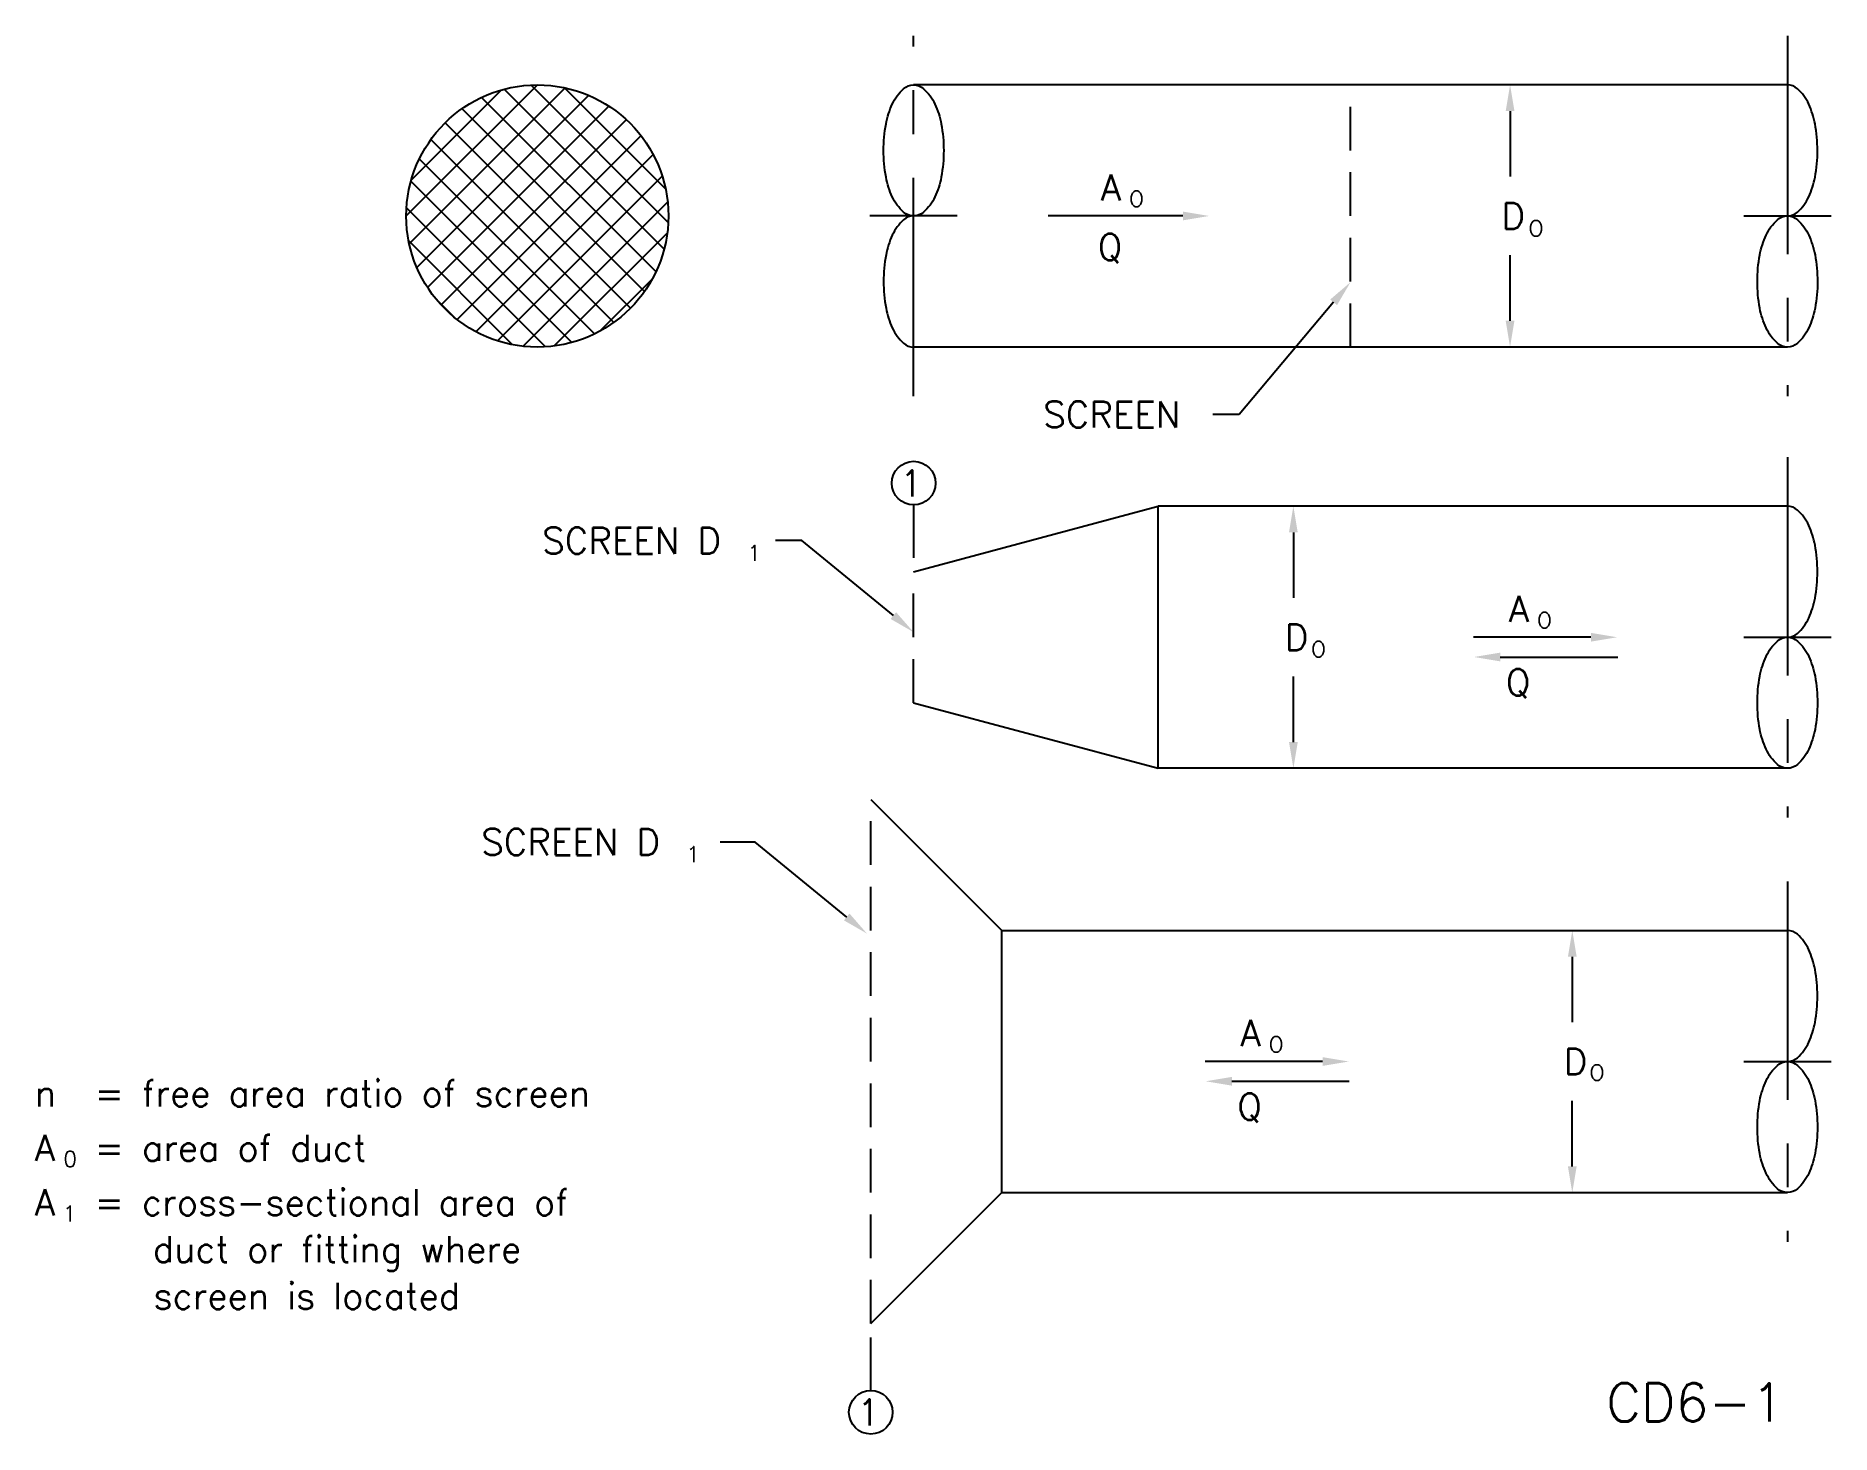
# Model space of a CAD drawing. Extents: x 0.5 to 10.8, y 0.2 to 8.2.
import ezdxf
from ezdxf.enums import TextEntityAlignment as Align

# ---------------------------------------------------------------- set-up
doc = ezdxf.new("R2010")
doc.units = 0
doc.header["$MEASUREMENT"] = 0
doc.linetypes.add('CENTER', pattern=[2, 1.25, -0.25, 0.25, -0.25])
doc.linetypes.add('HIDDEN', pattern=[0.375, 0.25, -0.125])
doc.layers.get('0').update_dxf_attribs({"linetype": 'CONTINUOUS'})
for name, color, linetype in [('ALT', 7, 'CONTINUOUS'), ('CENTER', 7, 'CENTER'), ('HIDDEN', 7, 'HIDDEN'), ('NUMBER', 7, 'CONTINUOUS')]:
    doc.layers.add(name, color=color, linetype=linetype)
doc.styles.add('ROMANS', font='romans')

msp = doc.modelspace()

# ---------------------------------------------------------------- linework, layer by layer
at = {"color": 0}
for p, q in [((2.635, 7.198), (3.385, 7.948)), ((2.652, 7.038), (3.544, 7.931)), ((2.664, 7.404), (3.179, 7.919)), ((4.111, 7.008), (3.195, 7.923)), ((4.134, 7.161), (3.349, 7.947)), ((4.119, 7.353), (3.541, 7.931)), ((2.695, 6.904), (3.678, 7.888)), ((2.756, 6.789), (3.794, 7.826)), ((3.999, 6.766), (2.954, 7.811)), ((4.064, 6.878), (3.066, 7.876)), ((2.834, 6.689), (3.893, 7.749)), ((3.918, 6.67), (2.858, 7.731)), ((3.823, 6.589), (2.776, 7.635)), ((2.926, 6.605), (3.978, 7.657)), ((3.712, 6.523), (2.71, 7.524)), ((3.033, 6.535), (4.047, 7.55)), ((3.157, 6.483), (4.1, 7.425)), ((3.583, 6.474), (2.662, 7.396)), ((3.432, 6.449), (2.637, 7.244)), ((3.303, 6.452), (4.131, 7.279)), ((3.482, 6.454), (4.129, 7.101)), ((3.243, 6.461), (2.649, 7.055)), ((3.743, 6.539), (4.044, 6.839)), ((2.911, 6.617), (2.804, 6.723))]:
    msp.add_line(p, q, dxfattribs=at)
for p, q in [((10.538, 7.948), (5.538, 7.948)), ((8.951, 7.798), (8.951, 7.423)), ((6.407, 7.198), (6.307, 7.198)), ((7.079, 7.198), (6.407, 7.198)), ((8.951, 6.598), (8.951, 6.973)), ((7.941, 6.704), (7.401, 6.062)), ((10.538, 6.448), (5.538, 6.448)), ((7.401, 6.062), (7.251, 6.062)), ((5.538, 5.544), (5.538, 5.241)), ((5.538, 5.162), (6.937, 5.537)), ((10.538, 5.537), (6.937, 5.537)), ((6.937, 4.037), (6.937, 5.537)), ((7.711, 5.387), (7.711, 5.012)), ((4.898, 5.34), (4.748, 5.34)), ((5.422, 4.911), (4.898, 5.34)), ((9.414, 4.787), (8.742, 4.787)), ((8.895, 4.674), (9.567, 4.674)), ((7.711, 4.187), (7.711, 4.562)), ((5.538, 4.412), (6.937, 4.037)), ((10.538, 4.037), (6.937, 4.037)), ((5.293, 3.859), (6.043, 3.109)), ((4.631, 3.615), (4.431, 3.615)), ((5.155, 3.186), (4.631, 3.615)), ((6.043, 3.109), (10.538, 3.109)), ((6.043, 1.609), (6.043, 3.109)), ((9.307, 2.959), (9.307, 2.584)), ((7.878, 2.359), (7.206, 2.359)), ((7.359, 2.246), (8.031, 2.246)), ((9.307, 1.759), (9.307, 2.134)), ((5.293, 0.859), (6.043, 1.609)), ((6.043, 1.609), (10.538, 1.609)), ((5.293, 0.477), (5.293, 0.779))]:
    msp.add_line(p, q)
for points in [[(5.538, 7.948, -0.185624), (5.595, 7.926, -0.101934), (5.66, 7.838, -0.060684), (5.696, 7.725, -0.047006), (5.71, 7.573, -0.047006), (5.696, 7.42, -0.060684), (5.66, 7.307, -0.101934), (5.595, 7.22, -0.185624), (5.538, 7.198, -0.185624), (5.481, 7.22, -0.101934), (5.416, 7.307, -0.060684), (5.38, 7.42, -0.047006), (5.366, 7.573, -0.047006), (5.38, 7.725, -0.060684), (5.416, 7.838, -0.101934), (5.481, 7.926, -0.185624)], [(10.538, 6.448, -0.185624), (10.481, 6.47, -0.101934), (10.416, 6.557, -0.060684), (10.38, 6.67, -0.047006), (10.366, 6.823, -0.047006), (10.38, 6.975, -0.060684), (10.416, 7.088, -0.101934), (10.481, 7.176, -0.185624), (10.538, 7.198, -0.185624), (10.595, 7.176, -0.101934), (10.66, 7.088, -0.060684), (10.696, 6.975, -0.047006), (10.71, 6.823, -0.047006), (10.696, 6.67, -0.060684), (10.66, 6.557, -0.101934), (10.595, 6.47, -0.185624)], [(10.538, 4.037, -0.185624), (10.481, 4.059, -0.101934), (10.416, 4.147, -0.060684), (10.38, 4.26, -0.047006), (10.366, 4.412, -0.047006), (10.38, 4.564, -0.060684), (10.416, 4.677, -0.101934), (10.481, 4.765, -0.185624), (10.538, 4.787, -0.185624), (10.595, 4.765, -0.101934), (10.66, 4.677, -0.060684), (10.696, 4.564, -0.047006), (10.71, 4.412, -0.047006), (10.696, 4.26, -0.060684), (10.66, 4.147, -0.101934), (10.595, 4.059, -0.185624)], [(10.538, 1.609, -0.185624), (10.481, 1.631, -0.101934), (10.416, 1.719, -0.060684), (10.38, 1.832, -0.047006), (10.366, 1.984, -0.047006), (10.38, 2.136, -0.060684), (10.416, 2.249, -0.101934), (10.481, 2.337, -0.185624), (10.538, 2.359, -0.185624), (10.595, 2.337, -0.101934), (10.66, 2.249, -0.060684), (10.696, 2.136, -0.047006), (10.71, 1.984, -0.047006), (10.696, 1.832, -0.060684), (10.66, 1.719, -0.101934), (10.595, 1.631, -0.185624)]]:
    msp.add_lwpolyline(points, format="xyb", close=True)
for points in [[(10.538, 7.198, 0.185624), (10.595, 7.22, 0.101934), (10.66, 7.307, 0.060684), (10.696, 7.42, 0.047006), (10.71, 7.573, 0.047006), (10.696, 7.725, 0.060684), (10.66, 7.838, 0.101934), (10.595, 7.926, 0.185624), (10.538, 7.948, 0.185624)], [(5.538, 7.198, 0.185624), (5.481, 7.176, 0.101934), (5.416, 7.088, 0.060684), (5.38, 6.975, 0.047006), (5.366, 6.823, 0.047006), (5.38, 6.67, 0.060684), (5.416, 6.557, 0.101934), (5.481, 6.47, 0.185624), (5.538, 6.448, 0.185624)], [(10.538, 4.787, 0.185624), (10.595, 4.809, 0.101934), (10.66, 4.897, 0.060684), (10.696, 5.01, 0.047006), (10.71, 5.162, 0.047006), (10.696, 5.314, 0.060684), (10.66, 5.427, 0.101934), (10.595, 5.515, 0.185624), (10.538, 5.537, 0.185624)], [(10.538, 2.359, 0.185624), (10.595, 2.381, 0.101934), (10.66, 2.469, 0.060684), (10.696, 2.582, 0.047006), (10.71, 2.734, 0.047006), (10.696, 2.886, 0.060684), (10.66, 2.999, 0.101934), (10.595, 3.087, 0.185624), (10.538, 3.109, 0.185624)]]:
    msp.add_lwpolyline(points, format="xyb")
for centre, radius in [((3.385, 7.198), 0.75), ((5.538, 5.669), 0.125), ((5.293, 0.352), 0.125)]:
    msp.add_circle(centre, radius)
for points in [[(8.976, 7.798), (8.926, 7.798), (8.951, 7.948)], [(7.079, 7.223), (7.079, 7.173), (7.229, 7.198)], [(7.922, 6.72), (7.961, 6.688), (8.038, 6.819)], [(8.976, 6.598), (8.926, 6.598), (8.951, 6.448)], [(7.736, 5.387), (7.686, 5.387), (7.711, 5.537)], [(5.438, 4.93), (5.406, 4.892), (5.538, 4.816)], [(9.414, 4.812), (9.414, 4.762), (9.564, 4.787)], [(8.895, 4.699), (8.895, 4.649), (8.745, 4.674)], [(7.736, 4.187), (7.686, 4.187), (7.711, 4.037)], [(5.171, 3.206), (5.139, 3.167), (5.271, 3.091)], [(9.332, 2.959), (9.282, 2.959), (9.307, 3.109)], [(7.878, 2.384), (7.878, 2.334), (8.028, 2.359)], [(7.359, 2.271), (7.359, 2.221), (7.209, 2.246)], [(9.332, 1.759), (9.282, 1.759), (9.307, 1.609)]]:
    msp.add_solid(points)
at = {"layer": 'CENTER'}
for p, q in [((5.538, 6.167), (5.538, 8.229)), ((10.538, 8.229), (10.538, 6.167)), ((5.788, 7.198), (5.288, 7.198)), ((10.288, 7.198), (10.788, 7.198)), ((10.538, 5.818), (10.538, 3.756)), ((10.288, 4.787), (10.788, 4.787)), ((10.538, 3.39), (10.538, 1.328)), ((10.288, 2.359), (10.788, 2.359))]:
    msp.add_line(p, q, dxfattribs=at)
at = {"layer": 'HIDDEN'}
for p, q in [((8.038, 6.448), (8.038, 7.948)), ((5.538, 4.412), (5.538, 5.162)), ((5.293, 0.859), (5.293, 3.859))]:
    msp.add_line(p, q, dxfattribs=at)

# ---------------------------------------------------------------- texts
at = {"style": 'ROMANS'}
for s, height, p in [('A', 0.15, (6.608, 7.286)), ('O', 0.09, (6.771, 7.251)), ('D', 0.15, (8.901, 7.123)), ('Q', 0.15, (6.591, 6.945)), ('O', 0.09, (9.057, 7.082)), ('SCREEN', 0.15, (6.28, 5.987)), ('SCREEN D', 0.15, (3.413, 5.265)), ('1', 0.09, (4.587, 5.224)), ('A', 0.15, (8.943, 4.875)), ('D', 0.15, (7.661, 4.712)), ('O', 0.09, (9.106, 4.84)), ('O', 0.09, (7.812, 4.674)), ('Q', 0.15, (8.926, 4.454)), ('SCREEN D', 0.15, (3.064, 3.54)), ('1', 0.09, (4.237, 3.5)), ('A', 0.15, (7.407, 2.447)), ('O', 0.09, (7.57, 2.412)), ('D', 0.15, (9.257, 2.284)), ('O', 0.09, (9.406, 2.251)), ('Q', 0.15, (7.39, 2.026))]:
    msp.add_text(s, height=height, dxfattribs=at).set_placement(p)
for p in [(5.524, 5.668), (5.28, 0.351)]:
    msp.add_text('1', height=0.15, dxfattribs=at).set_placement(p, align=Align.MIDDLE)
at = {"layer": 'ALT', "style": 'ROMANS'}
for s, height, p in [('n', 0.15, (0.509, 2.102)), ('= free area ratio of screen', 0.15, (0.852, 2.102)), ('A', 0.15, (0.509, 1.79)), ('= area of duct', 0.15, (0.852, 1.79)), ('0', 0.09, (0.673, 1.756)), ('A', 0.15, (0.509, 1.478)), ('= cross-sectional area of', 0.15, (0.852, 1.478)), ('1', 0.09, (0.669, 1.444)), ('duct or fitting where', 0.15, (1.184, 1.21)), ('screen is located', 0.15, (1.188, 0.942))]:
    msp.add_text(s, height=height, dxfattribs=at).set_placement(p)
at = {"layer": 'NUMBER', "style": 'ROMANS'}
msp.add_text('CD6-1', height=0.22, dxfattribs=at).set_placement((9.502, 0.298))

doc.saveas('drawing.dxf')
